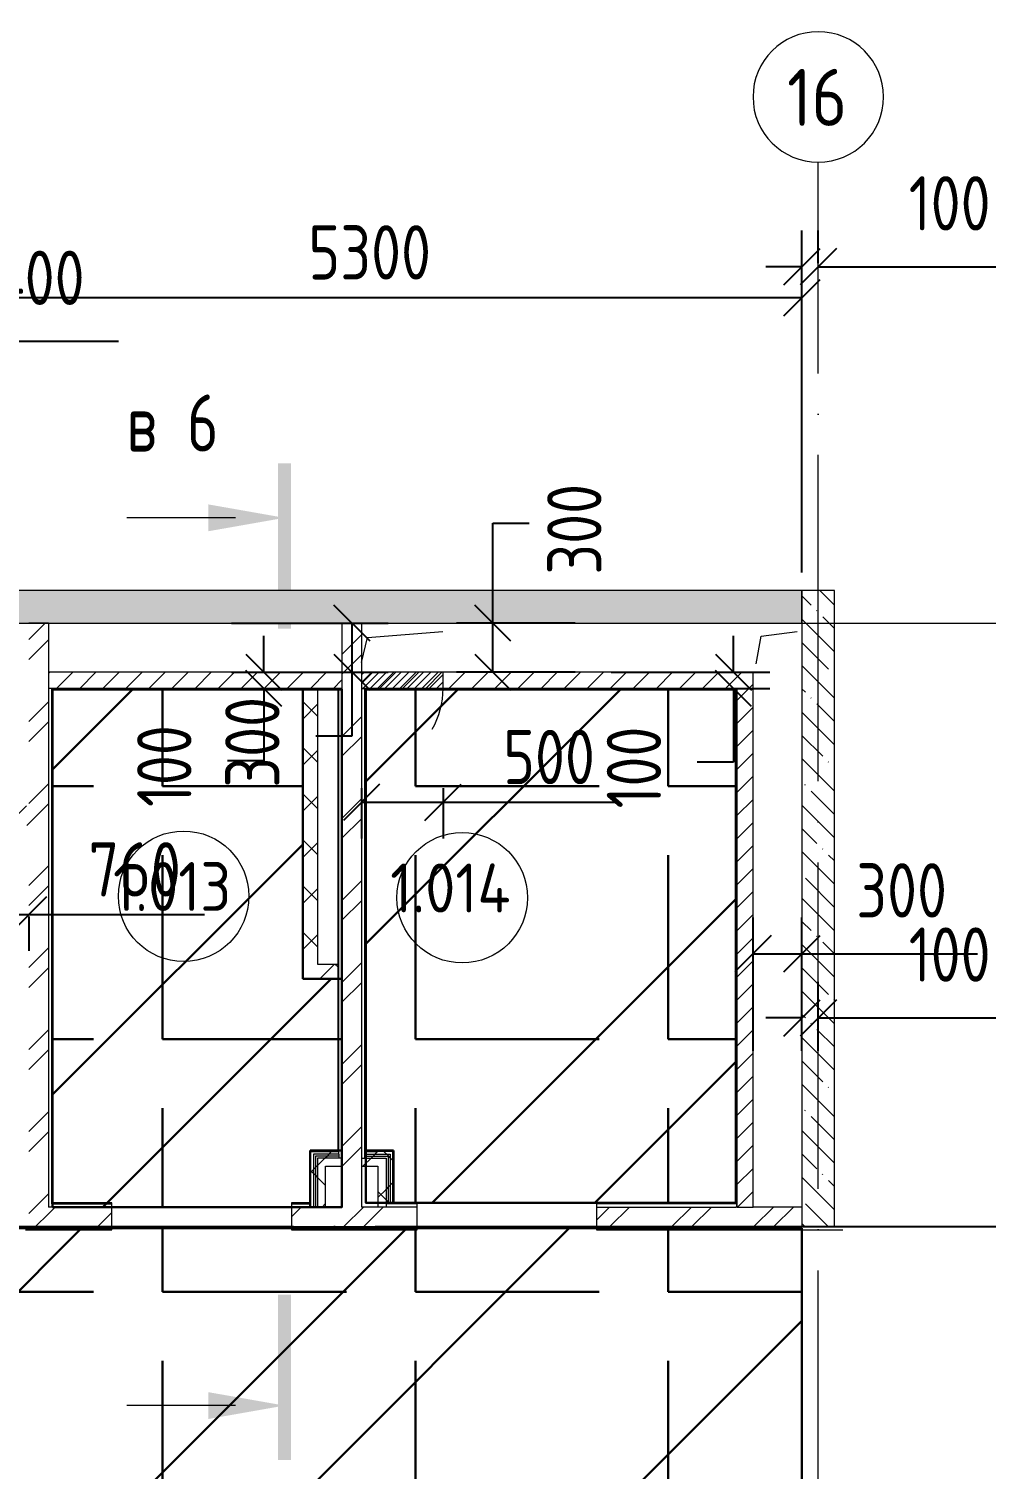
# Model space of a CAD drawing. Header units: millimetres. Extents: x -68946 to 690821, y -552984 to 293768.
# Drawn here: x 64310 to 70180, y 53187 to 62020 of the extents above; entities that cross this region are included whole.
import ezdxf

# ---------------------------------------------------------------- set-up
doc = ezdxf.new("R2010")
doc.units = ezdxf.units.MM
doc.linetypes.add('ADSK_Линия сетки', pattern=[2500, 2000, -250, 0, -250])
doc.linetypes.add('ADSK_Скрыто', pattern=[600, 300, -300])
doc.layers.get('Defpoints').update_dxf_attribs({"color": 250})
for name, color, linetype, lineweight in [('1.1) Стяжка 5 вып.', 30, 'Continuous', 30), ('1.2) Тепло-звук изол. + пленка 5 вып.', 200, 'Continuous', 30), ('A-____-____-DIMS', 250, 'Continuous', 9), ('A-AREA-____-IDEN', 250, 'Continuous', 9), ('A-DETL-GENF-OTLN', 250, 'Continuous', 5), ('A-DOOR-____-MCUT', 250, 'Continuous', 5), ('A-DOOR-____-OTLN', 250, 'Continuous', 5), ('A-GLAZ-____-OTLN', 250, 'Continuous', 5), ('A-WALL-____-MCUT', 250, 'Continuous', 13), ('A-WALL-____-PATT', 250, 'Continuous', 13), ('A-WALL-FNSH-MCUT', 250, 'Continuous', 13), ('G-____-____-SYMB', 250, 'ADSK_Скрыто', 9), ('I-WALL-____-OTLN', 250, 'Continuous', 9), ('S-GRID-____-IDEN', 250, 'Continuous', 9), ('S-GRID-____-OTLN', 250, 'Continuous', 9)]:
    doc.layers.add(name, color=color, linetype=linetype, lineweight=lineweight)
doc.styles.add('GOST Common', font='', dxfattribs={"width": 0.9, "height": 350})
doc.styles.add('GOST Common_2', font='', dxfattribs={"width": 0.8, "height": 350})
doc.styles.add('ISOCPEUR_1', font='isocpeur.ttf', dxfattribs={"width": 0.9, "height": 250})
doc.styles.get("Standard").update_dxf_attribs({"font": 'ГОСТ тип А.ttf'})
doc.styles.get('GOST Common').set_extended_font_data('GOST Common')
doc.styles.get('GOST Common_2').set_extended_font_data('GOST Common')
doc.dimstyles.new('А3', dxfattribs={"dimtxt": 333, "dimasz": 222, "dimexe": 222, "dimexo": 111, "dimgap": 111, "dimtad": 1, "dimtoh": 1, "dimdec": 0, "dimrnd": 0.0015, "dimzin": 0, "dimdsep": 46, "dimtxsty": 'Standard', "dimblk": 'OBLIQUE', "dimcen": 0, "dimclrd": 7, "dimclre": 7, "dimclrt": 7, "dimadec": 0, "dimazin": 0, "dimtfac": 1, "dimtdec": 0, "dimtofl": 0, "dimtmove": 0, "dimatfit": 3, "dimfxl": 1, "dimtolj": 1, "dimtzin": 0, "dimarcsym": 0})
pattern_1 = [(45, (0, 0), (-251.4472, 251.4472), []), (45, (0, 381), (-251.4472, 251.4472), [])]
pattern_2 = [(45, (0, 0), (-70.71068, 70.71068), [])]
pattern_3 = [(45, (0, 0), (-141.42136, 141.42136), []), (135, (0, 0), (-141.42136, -141.42136), [])]
pattern_4 = [(0, (0, 0), (0, 1550.67), [1127.76, -422.91]), (90, (0, 0), (-1550.67, 9e-14), [1127.76, -422.91])]

# ---------------------------------------------------------------- blocks, each defined once
blk = doc.blocks.new('_Wn_-As_OpeningMEP_floor__Rectangular - _Wn_-As_OpeningMEP_floor__Rectangular-32466855-Кладочный план на отм_ 0_000_ Секция 1_')
at = {"layer": 'A-DETL-GENF-OTLN'}
for p, q in [((-125, -50), (-95.3, 120.3)), ((-95.3, 120.3), (125, 150))]:
    blk.add_line(p, q, dxfattribs=at)
blk = doc.blocks.new('_Wn_-As_OpeningMEP_floor__Rectangular - _Wn_-As_OpeningMEP_floor__Rectangular-V21-Кладочный план на отм_ 0_000_ Секция 1_')
at = {"layer": 'A-DETL-GENF-OTLN'}
for p, q in [((-247.7, -40.1), (-212.2, 112.2)), ((-212.2, 112.2), (250, 150))]:
    blk.add_line(p, q, dxfattribs=at)
blk = doc.blocks.new('АР_Люк - ЛРС_ВК_500х400_наружный_NCS S 1000-N-42722041-Кладочный план на отм_ 0_000_ Секция 1_')
at = {"layer": 'A-DOOR-____-OTLN'}
h = blk.add_hatch(dxfattribs=at)
h.set_pattern_fill('FP_29', color=256, style=0, pattern_type=2)
h.set_pattern_definition([(45, (125, 0), (-22.6274, 22.6274), [])])
h.paths.add_polyline_path([(375, 50), (-125, 50), (-125, -50), (375, -50)])
at = {"layer": 'A-DETL-GENF-OTLN', "lineweight": 9}
for p, q in [((375, 50), (-125, 50)), ((-125, 50), (-125, -50)), ((375, -50), (375, 50)), ((-125, -50), (375, -50))]:
    blk.add_line(p, q, dxfattribs=at)
at = {"layer": 'A-DOOR-____-MCUT'}
blk.add_arc((375, 50), 500, 150, 180, dxfattribs=at)
blk = doc.blocks.new('Ось сетки - Круг_Ø8 мм-39983606-Кладочный план на отм_ 0_000_ Секция 1_')
at = {"layer": 'S-GRID-____-IDEN'}
for start, end in [(360, 180), (180, 360)]:
    blk.add_arc((0, 0), 4, start, end, dxfattribs=at)
blk = doc.blocks.new('AAR_СКБ_Марка_Помещения - Номер-17325395-Кладочный план на отм_ 0_000_ Секция 1_')
at = {"layer": 'A-AREA-____-IDEN'}
blk.add_circle((0, 1.502), 4, dxfattribs=at)
blk = doc.blocks.new('_Oblique')
at = {"color": 0, "linetype": 'ByBlock', "lineweight": -2}
blk.add_line((-0.5, -0.5), (0.5, 0.5), dxfattribs=at)
blk = doc.blocks.new('DIMBLOCK172-Кладочный план на отм_ 0_000_ Секция 1_')
at = {"layer": 'A-____-____-DIMS', "color": 7, "lineweight": -2, "transparency": 16777216}
for p, q in [((68630.4, 58075), (68630.4, 58297)), ((67881.2, 58075), (68852.4, 58075)), ((67881.2, 57975), (68852.4, 57975)), ((68630.4, 57975), (68630.4, 57522.2)), ((68630.4, 57522.2), (68408.4, 57522.2))]:
    blk.add_line(p, q, dxfattribs=at)
at = {"layer": 'Defpoints', "color": 0, "lineweight": 30, "transparency": 16777216}
for p in [(67770.2, 58075), (68630.4, 58075), (67770.2, 57975)]:
    blk.add_point(p, dxfattribs=at)
at = {"layer": 'A-____-____-DIMS', "color": 7, "lineweight": -2, "transparency": 16777216, "xscale": 222, "yscale": 222, "zscale": 222}
for p, rotation in [((68630.4, 58075), 270), ((68630.4, 57975), 90)]:
    blk.add_blockref('_Oblique', p, dxfattribs=dict(at, rotation=rotation))
at = {"layer": 'A-____-____-DIMS', "color": 7, "transparency": 16777216, "insert": (67853.4, 57239.1), "char_height": 333, "width": 1.678, "attachment_point": 1, "rotation": 90, "line_spacing_factor": 1.022761}
blk.add_mtext('\\A1;100', dxfattribs=at)
blk = doc.blocks.new('DIMBLOCK173-Кладочный план на отм_ 0_000_ Секция 1_')
at = {"layer": 'A-____-____-DIMS', "color": 7, "lineweight": -2, "transparency": 16777216}
for p, q in [((67155.1, 58375), (67155.1, 58989)), ((67155.1, 58989), (67377.1, 58989)), ((67659.2, 58375), (66933.1, 58375)), ((67155.1, 58075), (67155.1, 58375)), ((67659.2, 58075), (66933.1, 58075))]:
    blk.add_line(p, q, dxfattribs=at)
at = {"layer": 'Defpoints', "color": 0, "lineweight": 30, "transparency": 16777216}
for p in [(67155.1, 58375), (67770.2, 58375), (67770.2, 58075)]:
    blk.add_point(p, dxfattribs=at)
at = {"layer": 'A-____-____-DIMS', "color": 7, "lineweight": -2, "transparency": 16777216, "xscale": 222, "yscale": 222, "zscale": 222}
for p, rotation in [((67155.1, 58375), 90), ((67155.1, 58075), 270)]:
    blk.add_blockref('_Oblique', p, dxfattribs=dict(at, rotation=rotation))
at = {"layer": 'A-____-____-DIMS', "color": 7, "transparency": 16777216, "insert": (67488.1, 58672.7), "char_height": 333, "width": 1.862, "attachment_point": 1, "rotation": 90, "line_spacing_factor": 1.022761}
blk.add_mtext('\\A1;300', dxfattribs=at)
blk = doc.blocks.new('DIMBLOCK178-Кладочный план на отм_ 0_000_ Секция 1_')
at = {"layer": 'A-____-____-DIMS', "color": 7, "lineweight": -2, "transparency": 16777216}
for p, q in [((68750, 55753.5), (68750, 56570.1)), ((69050, 55753.5), (69050, 56570.1)), ((68750, 56348.1), (69050, 56348.1)), ((69050, 56348.1), (70126.7, 56348.1))]:
    blk.add_line(p, q, dxfattribs=at)
at = {"layer": 'Defpoints', "color": 0, "lineweight": 30, "transparency": 16777216}
for p in [(69050, 56348.1), (68750, 55642.5), (69050, 55642.5)]:
    blk.add_point(p, dxfattribs=at)
at = {"layer": 'A-____-____-DIMS', "color": 7, "lineweight": -2, "transparency": 16777216, "xscale": 222, "yscale": 222, "zscale": 222, "rotation": 180}
blk.add_blockref('_Oblique', (68750, 56348.1), dxfattribs=at)
at = {"layer": 'A-____-____-DIMS', "color": 7, "lineweight": -2, "transparency": 16777216, "xscale": 222, "yscale": 222, "zscale": 222}
blk.add_blockref('_Oblique', (69050, 56348.1), dxfattribs=at)
at = {"layer": 'A-____-____-DIMS', "color": 7, "transparency": 16777216, "insert": (69383, 56903.1), "char_height": 333, "width": 1.862, "attachment_point": 1, "line_spacing_factor": 1.022761}
blk.add_mtext('\\A1;300', dxfattribs=at)
blk = doc.blocks.new('DIMBLOCK179-Кладочный план на отм_ 0_000_ Секция 1_')
at = {"layer": 'A-____-____-DIMS', "color": 7, "lineweight": -2, "transparency": 16777216}
for p, q in [((69050, 55753.5), (69050, 56176.5)), ((69150, 55753.5), (69150, 56176.5)), ((69050, 55954.5), (68828, 55954.5)), ((69150, 55954.5), (70382.1, 55954.5))]:
    blk.add_line(p, q, dxfattribs=at)
at = {"layer": 'Defpoints', "color": 0, "lineweight": 30, "transparency": 16777216}
for p in [(69150, 55954.5), (69050, 55642.5), (69150, 55642.5)]:
    blk.add_point(p, dxfattribs=at)
at = {"layer": 'A-____-____-DIMS', "color": 7, "lineweight": -2, "transparency": 16777216, "xscale": 222, "yscale": 222, "zscale": 222}
blk.add_blockref('_Oblique', (69050, 55954.5), dxfattribs=at)
at = {"layer": 'A-____-____-DIMS', "color": 7, "lineweight": -2, "transparency": 16777216, "xscale": 222, "yscale": 222, "zscale": 222, "rotation": 180}
blk.add_blockref('_Oblique', (69150, 55954.5), dxfattribs=at)
at = {"layer": 'A-____-____-DIMS', "color": 7, "transparency": 16777216, "insert": (69705, 56509.5), "char_height": 333, "width": 1.678, "attachment_point": 1, "line_spacing_factor": 1.022761}
blk.add_mtext('\\A1;100', dxfattribs=at)
blk = doc.blocks.new('DIMBLOCK182-Кладочный план на отм_ 0_000_ Секция 1_')
at = {"layer": 'A-____-____-DIMS', "color": 7, "lineweight": -2, "transparency": 16777216}
for p, q in [((63550, 56588), (64310, 56588)), ((63550, 56577), (63550, 56366)), ((64310, 56588), (65386.7, 56588)), ((64310, 56577), (64310, 56366))]:
    blk.add_line(p, q, dxfattribs=at)
at = {"layer": 'Defpoints', "color": 0, "lineweight": 30, "transparency": 16777216}
for p in [(63550, 56688), (64310, 56688), (64310, 56588)]:
    blk.add_point(p, dxfattribs=at)
at = {"layer": 'A-____-____-DIMS', "color": 7, "lineweight": -2, "transparency": 16777216, "xscale": 222, "yscale": 222, "zscale": 222, "rotation": 180}
blk.add_blockref('_Oblique', (63550, 56588), dxfattribs=at)
at = {"layer": 'A-____-____-DIMS', "color": 7, "lineweight": -2, "transparency": 16777216, "xscale": 222, "yscale": 222, "zscale": 222}
blk.add_blockref('_Oblique', (64310, 56588), dxfattribs=at)
at = {"layer": 'A-____-____-DIMS', "color": 7, "transparency": 16777216, "insert": (64959.4, 56865.5), "char_height": 333, "width": 1.862, "attachment_point": 5}
blk.add_mtext('\\A1;760', dxfattribs=at)
blk = doc.blocks.new('DIMBLOCK186-Кладочный план на отм_ 0_000_ Секция 1_')
at = {"layer": 'A-____-____-DIMS', "color": 7, "lineweight": -2, "transparency": 16777216}
for p, q in [((65751.1, 58075), (65751.1, 58297)), ((65552.5, 58075), (65973.1, 58075)), ((65552.5, 57975), (65973.1, 57975)), ((65751.1, 57975), (65751.1, 57531)), ((65751.1, 57531), (65529.1, 57531))]:
    blk.add_line(p, q, dxfattribs=at)
at = {"layer": 'Defpoints', "color": 0, "lineweight": 30, "transparency": 16777216}
for p in [(65441.5, 58075), (65751.1, 58075), (65441.5, 57975)]:
    blk.add_point(p, dxfattribs=at)
at = {"layer": 'A-____-____-DIMS', "color": 7, "lineweight": -2, "transparency": 16777216, "xscale": 222, "yscale": 222, "zscale": 222}
for p, rotation in [((65751.1, 58075), 270), ((65751.1, 57975), 90)]:
    blk.add_blockref('_Oblique', p, dxfattribs=dict(at, rotation=rotation))
at = {"layer": 'A-____-____-DIMS', "color": 7, "transparency": 16777216, "insert": (64974.1, 57247.9), "char_height": 333, "width": 1.678, "attachment_point": 1, "rotation": 90, "line_spacing_factor": 1.022761}
blk.add_mtext('\\A1;100', dxfattribs=at)
blk = doc.blocks.new('DIMBLOCK187-Кладочный план на отм_ 0_000_ Секция 1_')
at = {"layer": 'A-____-____-DIMS', "color": 7, "lineweight": -2, "transparency": 16777216}
for p, q in [((65552.5, 58375), (66513.2, 58375)), ((66291.2, 58375), (66291.2, 58075)), ((65552.5, 58075), (66513.2, 58075)), ((66291.2, 58075), (66291.2, 57682.6)), ((66291.2, 57682.6), (66069.2, 57682.6))]:
    blk.add_line(p, q, dxfattribs=at)
at = {"layer": 'Defpoints', "color": 0, "lineweight": 30, "transparency": 16777216}
for p in [(65441.5, 58375), (66291.2, 58375), (65441.5, 58075)]:
    blk.add_point(p, dxfattribs=at)
at = {"layer": 'A-____-____-DIMS', "color": 7, "lineweight": -2, "transparency": 16777216, "xscale": 222, "yscale": 222, "zscale": 222}
for p, rotation in [((66291.2, 58375), 90), ((66291.2, 58075), 270)]:
    blk.add_blockref('_Oblique', p, dxfattribs=dict(at, rotation=rotation))
at = {"layer": 'A-____-____-DIMS', "color": 7, "transparency": 16777216, "insert": (65514.2, 57366.2), "char_height": 333, "width": 1.862, "attachment_point": 1, "rotation": 90, "line_spacing_factor": 1.022761}
blk.add_mtext('\\A1;300', dxfattribs=at)
blk = doc.blocks.new('Разрез - Номер вида спереди_3_5 мм-32550530-Кладочный план на отм_ 0_000_ Секция 1_')
at = {"layer": 'G-____-____-SYMB', "linetype": 'Continuous'}
for points in [[(9.798, 0.404), (9.798, -0.394), (-0.333, -0.394), (-0.333, 0.404)], [(2.176, -4.675), (3, 0), (3.824, -4.675)]]:
    blk.add_hatch(color=256, dxfattribs=at).paths.add_polyline_path(points)
at = {"layer": 'G-____-____-SYMB', "linetype": 'Continuous', "lineweight": 20}
blk.add_line((3, -3), (3, -9.663), dxfattribs=at)
blk = doc.blocks.new('DIMBLOCK383-Кладочный план на отм_ 0_000_ Секция 1_')
at = {"layer": 'A-____-____-DIMS', "color": 7, "lineweight": -2, "transparency": 16777216}
for p, q in [((63350, 58686), (63350, 60326.6)), ((63750, 58686), (63750, 60326.6)), ((63350, 60104.6), (63750, 60104.6)), ((63750, 60104.6), (64860, 60104.6))]:
    blk.add_line(p, q, dxfattribs=at)
at = {"layer": 'Defpoints', "color": 0, "lineweight": 30, "transparency": 16777216}
for p in [(63750, 60104.6), (63350, 58575), (63750, 58575)]:
    blk.add_point(p, dxfattribs=at)
at = {"layer": 'A-____-____-DIMS', "color": 7, "lineweight": -2, "transparency": 16777216, "xscale": 222, "yscale": 222, "zscale": 222, "rotation": 180}
blk.add_blockref('_Oblique', (63350, 60104.6), dxfattribs=at)
at = {"layer": 'A-____-____-DIMS', "color": 7, "lineweight": -2, "transparency": 16777216, "xscale": 222, "yscale": 222, "zscale": 222}
blk.add_blockref('_Oblique', (63750, 60104.6), dxfattribs=at)
at = {"layer": 'A-____-____-DIMS', "color": 7, "transparency": 16777216, "insert": (64083, 60659.6), "char_height": 333, "width": 1.946, "attachment_point": 1, "line_spacing_factor": 1.022761}
blk.add_mtext('\\A1;400', dxfattribs=at)
blk = doc.blocks.new('DIMBLOCK384-Кладочный план на отм_ 0_000_ Секция 1_')
at = {"layer": 'A-____-____-DIMS', "color": 7, "lineweight": -2, "transparency": 16777216}
for p, q in [((63750, 58686), (63750, 60593.3)), ((69050, 58686), (69050, 60593.3)), ((63750, 60371.3), (69050, 60371.3))]:
    blk.add_line(p, q, dxfattribs=at)
at = {"layer": 'Defpoints', "color": 0, "lineweight": 30, "transparency": 16777216}
for p in [(69050, 60371.3), (63750, 58575), (69050, 58575)]:
    blk.add_point(p, dxfattribs=at)
at = {"layer": 'A-____-____-DIMS', "color": 7, "lineweight": -2, "transparency": 16777216, "xscale": 222, "yscale": 222, "zscale": 222, "rotation": 180}
blk.add_blockref('_Oblique', (63750, 60371.3), dxfattribs=at)
at = {"layer": 'A-____-____-DIMS', "color": 7, "lineweight": -2, "transparency": 16777216, "xscale": 222, "yscale": 222, "zscale": 222}
blk.add_blockref('_Oblique', (69050, 60371.3), dxfattribs=at)
at = {"layer": 'A-____-____-DIMS', "color": 7, "transparency": 16777216, "insert": (66400, 60648.8), "char_height": 333, "width": 2.483, "attachment_point": 5}
blk.add_mtext('\\A1;5300', dxfattribs=at)
blk = doc.blocks.new('DIMBLOCK385-Кладочный план на отм_ 0_000_ Секция 1_')
at = {"layer": 'A-____-____-DIMS', "color": 7, "lineweight": -2, "transparency": 16777216}
for p, q in [((69050, 58686), (69050, 60783.3)), ((69150, 60582.3), (69150, 60783.3)), ((69050, 60561.3), (68828, 60561.3)), ((69150, 60561.3), (70382.1, 60561.3))]:
    blk.add_line(p, q, dxfattribs=at)
at = {"layer": 'Defpoints', "color": 0, "lineweight": 30, "transparency": 16777216}
for p in [(69150, 60561.3), (69150, 60471.3), (69050, 58575)]:
    blk.add_point(p, dxfattribs=at)
at = {"layer": 'A-____-____-DIMS', "color": 7, "lineweight": -2, "transparency": 16777216, "xscale": 222, "yscale": 222, "zscale": 222}
blk.add_blockref('_Oblique', (69050, 60561.3), dxfattribs=at)
at = {"layer": 'A-____-____-DIMS', "color": 7, "lineweight": -2, "transparency": 16777216, "xscale": 222, "yscale": 222, "zscale": 222, "rotation": 180}
blk.add_blockref('_Oblique', (69150, 60561.3), dxfattribs=at)
at = {"layer": 'A-____-____-DIMS', "color": 7, "transparency": 16777216, "insert": (69705, 61116.3), "char_height": 333, "width": 1.678, "attachment_point": 1, "line_spacing_factor": 1.022761}
blk.add_mtext('\\A1;100', dxfattribs=at)
blk = doc.blocks.new('DIMBLOCK430-Кладочный план на отм_ 0_000_ Секция 1_')
at = {"layer": 'A-____-____-DIMS', "color": 7, "lineweight": -2, "transparency": 16777216}
for p, q in [((66350, 57364), (66350, 57055.1)), ((66850, 57364), (66850, 57055.1)), ((66350, 57277.1), (66850, 57277.1)), ((66850, 57277.1), (67926.7, 57277.1))]:
    blk.add_line(p, q, dxfattribs=at)
at = {"layer": 'Defpoints', "color": 0, "lineweight": 30, "transparency": 16777216}
for p in [(66350, 57475), (66850, 57475), (66850, 57277.1)]:
    blk.add_point(p, dxfattribs=at)
at = {"layer": 'A-____-____-DIMS', "color": 7, "lineweight": -2, "transparency": 16777216, "xscale": 222, "yscale": 222, "zscale": 222, "rotation": 180}
blk.add_blockref('_Oblique', (66350, 57277.1), dxfattribs=at)
at = {"layer": 'A-____-____-DIMS', "color": 7, "lineweight": -2, "transparency": 16777216, "xscale": 222, "yscale": 222, "zscale": 222}
blk.add_blockref('_Oblique', (66850, 57277.1), dxfattribs=at)
at = {"layer": 'A-____-____-DIMS', "color": 7, "transparency": 16777216, "insert": (67499.4, 57554.6), "char_height": 333, "width": 1.862, "attachment_point": 5}
blk.add_mtext('\\A1;500', dxfattribs=at)

msp = doc.modelspace()

# ---------------------------------------------------------------- hatches: boundary and pattern name
at = {"layer": '1.1) Стяжка 5 вып.', "lineweight": 30, "true_color": 0xf26722}
h = msp.add_hatch(dxfattribs=at)
h.set_pattern_fill('ANSI32', color=30, scale=222)
h.paths.add_polyline_path([(66230, 56195.0006), (65990, 56195.0006), (65990, 57969), (64456, 57969), (64456, 54795.0006), (66034, 54795.0006), (66034, 55141.0006), (66230, 55141.0006)])
h = msp.add_hatch(dxfattribs=at)
h.set_pattern_fill('ANSI32', color=30, scale=222)
h.paths.add_polyline_path([(68644, 57969), (66376, 57969), (66376, 55141.0006), (66546, 55141.0006), (66546, 54821.0006), (68644, 54821.0006)])
h = msp.add_hatch(dxfattribs=at)
h.set_pattern_fill('ANSI32', color=30, scale=222)
h.paths.add_polyline_path([(69050, 54665.0006), (63760.01, 54665.0006), (63760.01, 54465), (63340.01, 54465), (63340.01, 54665.0006), (50059.9781, 54665.0006), (50059.9781, 54465), (49640, 54465), (49640, 54665.0006), (45760, 54665.0006), (45760, 54465), (45340, 54465), (45340, 54665.0006), (41260, 54665.0006), (41260, 54465), (40840, 54465), (40840, 54665.0006), (36359.9781, 54665.0006), (36359.9781, 54465), (35938.1957, 54465), (35938.1957, 54665.0006), (32655, 54665.0006), (237.9781, 54665.0006), (237.9781, 51375), (69050, 51375)])
at = {"layer": '1.2) Тепло-звук изол. + пленка 5 вып.', "lineweight": 30}
h = msp.add_hatch(dxfattribs=at)
h.set_pattern_fill('ANGLE', color=256, scale=222)
h.set_pattern_definition(pattern_4)
h.paths.add_polyline_path([(66230, 56195.0006), (65990, 56195.0006), (65990, 57969), (64456, 57969), (64456, 54795.0006), (66034, 54795.0006), (66034, 55141.0006), (66230, 55141.0006)])
h = msp.add_hatch(dxfattribs=at)
h.set_pattern_fill('ANGLE', color=256, scale=222)
h.set_pattern_definition(pattern_4)
h.paths.add_polyline_path([(68644, 57969), (66376, 57969), (66376, 55141.0006), (66546, 55141.0006), (66546, 54821.0006), (68644, 54821.0006)])
h = msp.add_hatch(dxfattribs=at)
h.set_pattern_fill('ANGLE', color=256, scale=222)
h.set_pattern_definition(pattern_4)
h.paths.add_polyline_path([(69050, 54665.0006), (63760.01, 54665.0006), (63760.01, 54465), (63340.01, 54465), (63340.01, 54665.0006), (50059.9781, 54665.0006), (50059.9781, 54465), (49640, 54465), (49640, 54665.0006), (45760, 54665.0006), (45760, 54465), (45340, 54465), (45340, 54665.0006), (41260, 54665.0006), (41260, 54465), (40840, 54465), (40840, 54665.0006), (36359.9781, 54665.0006), (36359.9781, 54465), (35938.1957, 54465), (35938.1957, 54665.0006), (32655, 54665.0006), (237.9781, 54665.0006), (237.9781, 51375), (69050, 51375)])
at = {"layer": 'A-WALL-____-PATT', "lineweight": 15}
h = msp.add_hatch(dxfattribs=at)
h.set_pattern_fill('FP_9', color=256, style=0, pattern_type=2)
h.set_pattern_definition([(50, (0, 0), (364.3679, -31.8783), [38.1, -419.1]), (355, (0, 0), (-70.4859, 382.1133), [30.48, -335.28]), (100.451, (30.36, -2.66), (293.885, 350.2334), [32.38, -356.18]), (46.184, (0, 101.6), (542.1585, -84.0858), [57.15, -628.65]), (96.636, (45.2, 94.6), (474.805, 494.8554), [48.57, -534.27]), (351.184, (0, 101.6), (474.8102, 494.85), [45.72, -502.92]), (21, (50.8, 76.2), (303.2285, -204.5305), [38.1, -419.1]), (326, (50.8, 76.2), (123.6039, 368.376), [30.48, -335.28]), (71.451, (76.07, 59.16), (426.8341, 163.8427), [32.38, -356.18]), (37.5, (0, 0), (6.17665, 169.11015), [16.764, -314.452, 16.764, -323.596, -336.55]), (37.5, (0, 0), (6.17665, 169.11015), [-671.576, 16.764, -319.786]), (7.5, (0, 0), (133.63888, 200.3615), [16.764, -177.292, 16.764, -306.832, -128.27]), (7.5, (0, 0), (133.63888, 200.3615), [-517.652, 16.764, -111.506]), (327.5, (-113.28, 0), (271.18182, -11.45836), [16.764, -110.236, 16.764, -379.476, -525.78]), (327.5, (-113.28, 0), (271.18182, -11.45836), [-523.24, 16.764, -509.016]), (317.5, (-164.08, 0), (296.2585, 50.85285), [16.764, -148.336, 16.764, -246.38, -373.38]), (317.5, (-164.08, 0), (296.2585, 50.85285), [-428.244, 16.764, -356.616])])
h.paths.add_polyline_path([(69050, 58375), (69050, 58575), (63749.9781, 58575.0085), (63749.9781, 58375.0085), (67102.2057, 58375.0031)])
h.paths.add_polyline_path([(63349.9781, 58375.0091), (63349.9781, 58575.0091), (63020.2294, 58575.0097), (63020.2294, 58375.0097), (63253.8734, 58375.0093)])
h.paths.add_polyline_path([(61820.2294, 58375.0116), (61820.2294, 58575.0116), (61170, 58575.0126), (61170, 58375.0126), (61685, 58375.0118)])
h.paths.add_polyline_path([(60270, 58375.014), (60270, 58575.014), (59249.9781, 58575.0157), (59249.9781, 58375.0157), (59405.5412, 58375.0154)])
h.paths.add_polyline_path([(58849.9781, 58375.0163), (58849.9781, 58575.0163), (54749.9781, 58575.0229), (54749.9781, 58375.0229), (58306.0176, 58375.0172)])
h.paths.add_polyline_path([(54349.9781, 58375.0235), (54349.9781, 58575.0235), (52850, 58575.0259), (52850, 58375.0259), (53907.9236, 58375.0242)])
h.paths.add_polyline_path([(51600, 58375.0279), (51600, 58575.0279), (50950, 58575.0289), (50950, 58375.0289)])
h.paths.add_polyline_path([(49649.9781, 58375.031), (49649.9781, 58575.031), (48550, 58575.0328), (48550, 58375.0328), (49509.8296, 58375.0312)])
h.paths.add_polyline_path([(45349.9781, 58375.0379), (45349.9781, 58575.0379), (44200.229, 58575.0397), (44200.229, 58375.0397), (45111.7356, 58375.0383)])
h.paths.add_polyline_path([(41400.229, 58375.0442), (41400.229, 58575.0442), (41249.9781, 58575.0444), (41249.9781, 58375.0444), (41263.4033, 58375.0444)])
h.paths.add_polyline_path([(40849.9781, 58375.0451), (40849.9781, 58575.0451), (39850, 58575.0467), (39850, 58375.0467), (40713.6415, 58375.0453)])
h.paths.add_polyline_path([(38600, 58375.0487), (38600, 58575.0487), (37950, 58575.0497), (37950, 58375.0497), (38514.5945, 58375.0488)])
h.paths.add_polyline_path([(37050, 58375.0512), (37050, 58575.0512), (36349.9781, 58575.0523), (36349.9781, 58375.0523), (36865.3093, 58375.0515)])
h.paths.add_polyline_path([(35949.9781, 58375.0529), (35949.9781, 58575.0529), (35500, 58575.0536), (35500, 58375.0536), (35765.7858, 58375.0532)])
h.paths.add_polyline_path([(32700, 58375.0581), (32700, 58575.0581), (31725.0002, 58575.0597), (31724.9998, 58375.0597), (32655, 58375.0582)])
h = msp.add_hatch(dxfattribs=at)
h.set_pattern_fill('FP_8', color=256, style=0, pattern_type=2)
h.set_pattern_definition([(135, (0, 0), (-142.5612, -142.5612), []), (135, (142.56, 0), (-142.5612, -142.5612), [252.016, -50.403, 3.353, -47.05])])
h.paths.add_polyline_path([(69050, 54675.0006), (69250, 54675.0006), (69250, 58575), (69050, 58575), (69050, 56804.3843)])
h = msp.add_hatch(dxfattribs=at)
h.set_pattern_fill('FP_2', color=256, style=0, pattern_type=2)
h.set_pattern_definition(pattern_1)
h.paths.add_polyline_path([(64310, 54675.0006), (64430, 54675.0006), (64430, 58375.0074), (64310, 58375.0076), (64310, 55136.1267)])
h = msp.add_hatch(dxfattribs=at)
h.set_pattern_fill('FP_2', color=256, style=0, pattern_type=2)
h.set_pattern_definition(pattern_1)
h.paths.add_polyline_path([(66350, 54795.0006), (66350, 58375.0043), (66230, 58375.0045), (66230, 54795.0006), (66277.5631, 54795.0006)])
h = msp.add_hatch(dxfattribs=at)
h.set_pattern_fill('FP_6', color=256, style=0, pattern_type=2)
h.set_pattern_definition(pattern_2)
h.paths.add_polyline_path([(66230, 57975), (66230, 58075), (64430, 58075), (64430, 57975), (64903.1587, 57975)])
h = msp.add_hatch(dxfattribs=at)
h.set_pattern_fill('FP_6', color=256, style=0, pattern_type=2)
h.set_pattern_definition(pattern_2)
h.paths.add_polyline_path([(68650, 57975), (68650, 58075), (66350, 58075), (66350, 57975), (67102.2057, 57975)])
h = msp.add_hatch(dxfattribs=at)
h.set_pattern_fill('FP_6', color=256, style=0, pattern_type=2)
h.set_pattern_definition(pattern_2)
h.paths.add_polyline_path([(68650, 54795.0006), (68750, 54795.0006), (68750, 58075), (68650, 58075), (68650, 56804.3843)])
h = msp.add_hatch(dxfattribs=at)
h.set_pattern_fill('FP_2', color=256, style=0, pattern_type=2)
h.set_pattern_definition(pattern_1)
h.paths.add_polyline_path([(64290, 57135.0006), (64310, 57135.0006), (64310, 57255.0006), (63469.9781, 57255.0006), (63469.9781, 57135.0006), (63803.6352, 57135.0006)])
h = msp.add_hatch(dxfattribs=at)
h.set_pattern_fill('FP_28', color=256, style=0, pattern_type=2)
h.set_pattern_definition(pattern_3)
h.paths.add_polyline_path([(66130, 54795.0006), (66130, 55095.0006), (66080, 55095.0006), (66080, 54795.0006)])
h = msp.add_hatch(dxfattribs=at)
h.set_pattern_fill('FP_28', color=256, style=0, pattern_type=2)
h.set_pattern_definition(pattern_3)
h.paths.add_polyline_path([(66450, 55045.0006), (66450, 55095.0006), (66350, 55095.0006), (66350, 55045.0006), (66415.0035, 55045.0006)])
h = msp.add_hatch(dxfattribs=at)
h.set_pattern_fill('FP_28', color=256, style=0, pattern_type=2)
h.set_pattern_definition(pattern_3)
h.paths.add_polyline_path([(66450, 54795.0006), (66500, 54795.0006), (66500, 55095.0006), (66450, 55095.0006), (66450, 54927.5945)])
h = msp.add_hatch(dxfattribs=at)
h.set_pattern_fill('FP_2', color=256, style=0, pattern_type=2)
h.set_pattern_definition(pattern_1)
h.paths.add_polyline_path([(69050, 54675.0006), (69050, 54795.0006), (67790.0225, 54795.0006), (67790.0225, 54675.0006)])
h.paths.add_polyline_path([(66690.0225, 54675.0006), (66690.0225, 54795.0006), (65920, 54795.0006), (65920, 54675.0006), (66552.4439, 54675.0006)])
h.paths.add_polyline_path([(64820, 54675.0006), (64820, 54795.0006), (64430, 54795.0006), (64430, 54675.0006)])
at = {"layer": 'I-WALL-____-OTLN'}
h = msp.add_hatch(dxfattribs=at)
h.set_pattern_fill('FP_28', color=256, style=0, pattern_type=2)
h.set_pattern_definition(pattern_3)
h.paths.add_polyline_path([(65990, 56285.0006), (66080, 56285.0006), (66080, 57965.0006), (65990, 57965.0006), (65990, 56804.3843)])
h = msp.add_hatch(dxfattribs=at)
h.set_pattern_fill('FP_28', color=256, style=0, pattern_type=2)
h.set_pattern_definition(pattern_3)
h.paths.add_polyline_path([(65990, 56195.0006), (66204, 56195.0006), (66204, 56285.0006), (65990, 56285.0006)])
h = msp.add_hatch(dxfattribs=at)
h.set_pattern_fill('FP_28', color=256, style=0, pattern_type=2)
h.set_pattern_definition(pattern_3)
h.paths.add_polyline_path([(66055, 54795.0006), (66055, 55135.0006), (66040, 55135.0006), (66040, 54795.0006)])
h = msp.add_hatch(dxfattribs=at)
h.set_pattern_fill('FP_28', color=256, style=0, pattern_type=2)
h.set_pattern_definition(pattern_3)
h.paths.add_polyline_path([(66210, 55120.0006), (66210, 55135.0006), (66055, 55135.0006), (66055, 55120.0006), (66140.1226, 55120.0006)])
h = msp.add_hatch(dxfattribs=at)
h.set_pattern_fill('FP_28', color=256, style=0, pattern_type=2)
h.set_pattern_definition(pattern_3)
h.paths.add_polyline_path([(66055, 54795.0006), (66067.5, 54795.0006), (66067.5, 55120.0006), (66055, 55120.0006), (66055, 54927.5945)])
h = msp.add_hatch(dxfattribs=at)
h.set_pattern_fill('FP_28', color=256, style=0, pattern_type=2)
h.set_pattern_definition(pattern_3)
h.paths.add_polyline_path([(66210, 55107.5006), (66210, 55120.0006), (66067.5, 55120.0006), (66067.5, 55107.5006), (66140.1226, 55107.5006)])
h = msp.add_hatch(dxfattribs=at)
h.set_pattern_fill('FP_28', color=256, style=0, pattern_type=2)
h.set_pattern_definition(pattern_3)
h.paths.add_polyline_path([(66450, 55120.0006), (66525, 55120.0006), (66525, 55135.0006), (66370, 55135.0006), (66370, 55120.0006), (66415.0035, 55120.0006)])
h = msp.add_hatch(dxfattribs=at)
h.set_pattern_fill('FP_28', color=256, style=0, pattern_type=2)
h.set_pattern_definition(pattern_3)
h.paths.add_polyline_path([(66512.5, 55107.5006), (66512.5, 55120.0006), (66370, 55120.0006), (66370, 55107.5006), (66500, 55107.5006)])
h = msp.add_hatch(dxfattribs=at)
h.set_pattern_fill('FP_28', color=256, style=0, pattern_type=2)
h.set_pattern_definition(pattern_3)
h.paths.add_polyline_path([(66512.5, 54815.0006), (66525, 54815.0006), (66525, 55120.0006), (66512.5, 55120.0006), (66512.5, 54927.5945)])
h = msp.add_hatch(dxfattribs=at)
h.set_pattern_fill('FP_28', color=256, style=0, pattern_type=2)
h.set_pattern_definition(pattern_3)
h.paths.add_polyline_path([(66525, 54815.0006), (66540, 54815.0006), (66540, 55135.0006), (66525, 55135.0006), (66525, 54927.5945)])
h = msp.add_hatch(dxfattribs=at)
h.set_pattern_fill('FP_28', color=256, style=0, pattern_type=2)
h.set_pattern_definition(pattern_3)
h.paths.add_polyline_path([(66067.5, 54795.0006), (66080, 54795.0006), (66080, 55107.5006), (66067.5, 55107.5006), (66067.5, 54927.5945)])
h = msp.add_hatch(dxfattribs=at)
h.set_pattern_fill('FP_28', color=256, style=0, pattern_type=2)
h.set_pattern_definition(pattern_3)
h.paths.add_polyline_path([(66140.1226, 55095.0006), (66210, 55095.0006), (66210, 55107.5006), (66080, 55107.5006), (66080, 55095.0006), (66130, 55095.0006)])
h = msp.add_hatch(dxfattribs=at)
h.set_pattern_fill('FP_28', color=256, style=0, pattern_type=2)
h.set_pattern_definition(pattern_3)
h.paths.add_polyline_path([(66500, 55095.0006), (66500, 55107.5006), (66370, 55107.5006), (66370, 55095.0006), (66450, 55095.0006)])
h = msp.add_hatch(dxfattribs=at)
h.set_pattern_fill('FP_28', color=256, style=0, pattern_type=2)
h.set_pattern_definition(pattern_3)
h.paths.add_polyline_path([(66500, 54815.0006), (66512.5, 54815.0006), (66512.5, 55107.5006), (66500, 55107.5006), (66500, 54927.5945)])

# ---------------------------------------------------------------- linework, layer by layer
at = {"linetype": 'ADSK_Линия сетки'}
msp.add_line((-3569.5512, 54675.0006), (72376.0288, 54675.0006), dxfattribs=at)
at = {"layer": '1.1) Стяжка 5 вып.', "lineweight": 30}
for points in [[(64456, 57969), (66230, 57969), (66230, 54795.0006), (64456, 54795.0006)], [(65990, 56195.0006), (66230, 56195.0006), (66230, 57969), (65990, 57969)], [(66376, 57969), (68644, 57969), (68644, 54821.0006), (66376, 54821.0006)], [(66034, 55141.0006), (66230, 55141.0006), (66230, 54795.0006), (66034, 54795.0006)], [(66546, 55141.0006), (66376, 55141.0006), (66376, 54821.0006), (66546, 54821.0006)], [(237.9781, 54665.0006), (69050, 54665.0006), (69050, 51375), (237.9781, 51375)]]:
    msp.add_lwpolyline(points, close=True, dxfattribs=at)
at = {"layer": 'A-WALL-____-MCUT', "lineweight": 15}
for p, q in [((69050, 58575), (63749.9781, 58575.0085)), ((69050, 58375), (69050, 58575)), ((69250, 58575), (69050, 58575)), ((69050, 58575), (69050, 58375)), ((69250, 54675.0006), (69250, 58575)), ((64430, 58375.0074), (64310, 58375.0076)), ((64430, 58375.0074), (66230, 58375.0045)), ((64430, 58375.0074), (64430, 54795.0006)), ((66230, 58375.0045), (66230, 54795.0006)), ((66350, 58375.0043), (66230, 58375.0045)), ((66350, 58375.0043), (69050, 58375)), ((66350, 58375.0043), (66350, 54795.0006)), ((69050, 58375), (69050, 54675.0006)), ((66230, 58075), (64430, 58075)), ((68750, 58075), (66350, 58075)), ((68750, 54795.0006), (68750, 58075)), ((64450, 57975), (64430, 57975)), ((64450, 57975), (64450, 57975)), ((66210, 57975), (64450, 57975)), ((64450, 57975), (64450, 54815.0006)), ((64456, 57969), (66204, 57969)), ((64456, 54821.0006), (64456, 57969)), ((66204, 57969), (66204, 55141.0006)), ((66230, 57975), (66210, 57975)), ((66210, 55120.0006), (66210, 57975)), ((66370, 57975), (66350, 57975)), ((68650, 57975), (66370, 57975)), ((66370, 55120.0006), (66370, 57975)), ((66376, 57969), (68644, 57969)), ((66376, 55141.0006), (66376, 57969)), ((68644, 57969), (68644, 54821.0006)), ((68650, 57975), (68650, 54795.0006)), ((68650, 54815.0006), (68650, 57975)), ((66034, 55141.0006), (66034, 54821.0006)), ((66204, 55141.0006), (66034, 55141.0006)), ((66040, 54815.0006), (66040, 55135.0006)), ((66040, 55135.0006), (66130, 55135.0006)), ((66055, 55120.0006), (66055, 54795.0006)), ((66210, 55120.0006), (66055, 55120.0006)), ((66130, 55135.0006), (66210, 55135.0006)), ((66210, 55120.0006), (66210, 55095.0006)), ((66376, 55135.0006), (66370, 55135.0006)), ((66370, 55120.0006), (66525, 55120.0006)), ((66370, 55095.0006), (66370, 55120.0006)), ((66546, 55141.0006), (66376, 55141.0006)), ((66376, 55135.0006), (66450, 55135.0006)), ((66540, 55135.0006), (66450, 55135.0006)), ((66525, 55120.0006), (66525, 54815.0006)), ((66540, 55135.0006), (66540, 54821.0006)), ((66546, 54821.0006), (66546, 55141.0006)), ((66067.5, 55107.5006), (66067.5, 54795.0006)), ((66210, 55107.5006), (66067.5, 55107.5006)), ((66080, 55095.0006), (66080, 54795.0006)), ((66210, 55095.0006), (66080, 55095.0006)), ((66130, 54795.0006), (66130, 55045.0006)), ((66130, 55045.0006), (66230, 55045.0006)), ((66230, 55095.0006), (66210, 55095.0006)), ((66350, 55095.0006), (66370, 55095.0006)), ((66350, 55045.0006), (66450, 55045.0006)), ((66370, 55107.5006), (66512.5, 55107.5006)), ((66370, 55095.0006), (66500, 55095.0006)), ((66450, 55045.0006), (66450, 54795.0006)), ((66500, 55095.0006), (66500, 54815.0006)), ((66512.5, 55107.5006), (66512.5, 54815.0006)), ((64456, 54795.0006), (64430, 54795.0006)), ((64450, 54815.0006), (64820, 54815.0006)), ((64820, 54821.0006), (64456, 54821.0006)), ((64456, 54795.0006), (64820, 54795.0006)), ((64820, 54815.0006), (64820, 54821.0006)), ((64820, 54675.0006), (64820, 54815.0006)), ((66034, 54821.0006), (65920, 54821.0006)), ((65920, 54821.0006), (65920, 54815.0006)), ((65920, 54815.0006), (65920, 54675.0006)), ((65920, 54815.0006), (66040, 54815.0006)), ((66040, 54795.0006), (65920, 54795.0006)), ((66040, 54795.0006), (66040, 54815.0006)), ((66040, 54795.0006), (66055, 54795.0006)), ((66230, 54795.0006), (66055, 54795.0006)), ((66540, 54795.0006), (66350, 54795.0006)), ((66500, 54815.0006), (66500, 54795.0006)), ((66525, 54815.0006), (66500, 54815.0006)), ((66690.0225, 54815.0006), (66525, 54815.0006)), ((66540, 54815.0006), (66540, 54821.0006)), ((66690.0225, 54795.0006), (66540, 54795.0006)), ((66690.0225, 54821.0006), (66546, 54821.0006)), ((66690.0225, 54815.0006), (66690.0225, 54821.0006)), ((66690.0225, 54675.0006), (66690.0225, 54815.0006)), ((68644, 54821.0006), (67790.0225, 54821.0006)), ((67790.0225, 54821.0006), (67790.0225, 54815.0006)), ((67790.0225, 54815.0006), (67790.0225, 54675.0006)), ((68650, 54815.0006), (67790.0225, 54815.0006)), ((67790.0225, 54795.0006), (68644, 54795.0006)), ((68650, 54795.0006), (68644, 54795.0006)), ((68650, 54795.0006), (68650, 54815.0006)), ((68650, 54795.0006), (68750, 54795.0006)), ((68650, 54795.0006), (68650, 54795.0006)), ((69050, 54795.0006), (68750, 54795.0006)), ((64820, 54675.0006), (64310, 54675.0006)), ((65920, 54675.0006), (66690.0225, 54675.0006)), ((69250, 54675.0006), (67790.0225, 54675.0006))]:
    msp.add_line(p, q, dxfattribs=at)
at = {"layer": 'A-WALL-FNSH-MCUT', "lineweight": 15}
for p, q in [((64820, 54655.0006), (64820, 54675.0006)), ((65920, 54675.0006), (65920, 54655.0006)), ((66690.0225, 54655.0006), (66690.0225, 54675.0006)), ((67790.0225, 54675.0006), (67790.0225, 54655.0006)), ((69299.9976, 54675.0006), (69250, 54675.0006)), ((64290, 54655.0006), (64820, 54655.0006)), ((65920, 54655.0006), (66690.0225, 54655.0006)), ((67790.0225, 54655.0006), (69299.9976, 54655.0006))]:
    msp.add_line(p, q, dxfattribs=at)
at = {"layer": 'I-WALL-____-OTLN', "lineweight": 15}
for p, q in [((65990, 56195.0006), (65990, 57965.0006)), ((66080, 57965.0006), (66080, 56285.0006)), ((66080, 56285.0006), (66204, 56285.0006)), ((66204, 56195.0006), (65990, 56195.0006))]:
    msp.add_line(p, q, dxfattribs=at)
at = {"layer": 'S-GRID-____-OTLN', "linetype": 'ADSK_Линия сетки'}
for p, q in [((69150, 39906.0281), (69150, 61202.0051)), ((-3669.3683, 58375.0006), (72376.0288, 58375.0006))]:
    msp.add_line(p, q, dxfattribs=at)

# ---------------------------------------------------------------- block references
at = {"layer": 'A-AREA-____-IDEN', "xscale": 99.99999999999993, "yscale": 99.99999999999993, "zscale": 99.99999999999993}
for p in [(65259.0255, 56550.4431), (66967.2659, 56541.4431)]:
    msp.add_blockref('AAR_СКБ_Марка_Помещения - Номер-17325395-Кладочный план на отм_ 0_000_ Секция 1_', p, dxfattribs=at)
at = {"layer": 'A-DOOR-____-OTLN', "rotation": 180}
msp.add_blockref('АР_Люк - ЛРС_ВК_500х400_наружный_NCS S 1000-N-42722041-Кладочный план на отм_ 0_000_ Секция 1_', (66725, 58025), dxfattribs=at)
at = {"layer": 'A-GLAZ-____-OTLN'}
for name, p in [('_Wn_-As_OpeningMEP_floor__Rectangular - _Wn_-As_OpeningMEP_floor__Rectangular-V21-Кладочный план на отм_ 0_000_ Секция 1_', (66597.7053, 58175)), ('_Wn_-As_OpeningMEP_floor__Rectangular - _Wn_-As_OpeningMEP_floor__Rectangular-32466855-Кладочный план на отм_ 0_000_ Секция 1_', (68894.9807, 58175.0012))]:
    msp.add_blockref(name, p, dxfattribs=at)
at = {"layer": 'G-____-____-SYMB', "linetype": 'Continuous', "lineweight": 40, "xscale": 99.99999999999993, "yscale": 99.99999999999993, "zscale": 99.99999999999993, "rotation": 269.9999999999998}
msp.add_blockref('Разрез - Номер вида спереди_3_5 мм-32550530-Кладочный план на отм_ 0_000_ Секция 1_', (65877.7728, 59321.2026), dxfattribs=at)
at = {"layer": 'G-____-____-SYMB', "linetype": 'Continuous', "lineweight": 40, "extrusion": (0, 0, -1), "xscale": 99.99999999999993, "yscale": 99.99999999999993, "zscale": 99.99999999999993, "rotation": 90.00000000000001}
msp.add_blockref('Разрез - Номер вида спереди_3_5 мм-32550530-Кладочный план на отм_ 0_000_ Секция 1_', (-65877.7728, 53277.4048), dxfattribs=at)
at = {"layer": 'S-GRID-____-IDEN', "xscale": 99.99999999999993, "yscale": 99.99999999999993, "zscale": 99.99999999999993}
msp.add_blockref('Ось сетки - Круг_Ø8 мм-39983606-Кладочный план на отм_ 0_000_ Секция 1_', (69150, 61602.0051), dxfattribs=at)

# ---------------------------------------------------------------- texts
at = {"layer": 'A-AREA-____-IDEN', "char_height": 300, "attachment_point": 1, "style": 'ISOCPEUR_1'}
for s, insert, width in [('1.013', (64826.2125, 56910.3479), 743.164312), ('1.014', (66525.4529, 56901.3479), 764.809875)]:
    msp.add_mtext(s, dxfattribs=dict(at, insert=insert, width=width))
at = {"layer": 'G-____-____-SYMB', "linetype": 'Continuous', "char_height": 350, "attachment_point": 1, "style": 'GOST Common_2'}
for s, insert, width in [(' 6', (65109.8565, 59777.7453), 359.156), ('\\fGOST Common|b0|i0|c204|p34|;\\W.8;в', (64908.7732, 59777.7453), 243.713)]:
    msp.add_mtext(s, dxfattribs=dict(at, insert=insert, width=width))
at = {"layer": 'S-GRID-____-IDEN', "color": 18, "true_color": 0x000000, "insert": (68958.8193, 61774.5385), "char_height": 350, "width": 461.772, "attachment_point": 1, "style": 'GOST Common'}
msp.add_mtext('16', dxfattribs=at)

# ---------------------------------------------------------------- dimensions: what is measured, and where the dimension line sits
at = {"layer": 'A-____-____-DIMS'}
for base, p1, p2, picture, middle in [((69150, 60561.3076), (69050, 58575), (69150, 60471.2521), 'DIMBLOCK385-Кладочный план на отм_ 0_000_ Секция 1_', (69988.05, 60561.3076)), ((63749.9781, 60104.5766), (63349.9781, 58575.0006), (63749.9781, 58575.0006), 'DIMBLOCK383-Кладочный план на отм_ 0_000_ Секция 1_', (64415.9781, 60104.5766)), ((69050, 56348.0534), (68750, 55642.5497), (69050, 55642.5497), 'DIMBLOCK178-Кладочный план на отм_ 0_000_ Секция 1_', (69699.35, 56348.0534)), ((69150, 55954.4813), (69050, 55642.5497), (69150, 55642.5497), 'DIMBLOCK179-Кладочный план на отм_ 0_000_ Секция 1_', (69988.05, 55954.4813))]:
    dim = msp.add_linear_dim(base=base, p1=p1, p2=p2, dimstyle='А3', dxfattribs=at)
    dim.commit()
    dim.dimension.update_dxf_attribs({"geometry": picture, "text_midpoint": middle, "dimtype": 160})
for base, p1, p2, picture, middle in [((69050, 60371.2672), (63749.9781, 58575.0006), (69050, 58575), 'DIMBLOCK384-Кладочный план на отм_ 0_000_ Секция 1_', (66399.989, 60648.7672)), ((66850, 57277.1467), (66350, 57475), (66850, 57475), 'DIMBLOCK430-Кладочный план на отм_ 0_000_ Секция 1_', (67499.35, 57554.6467)), ((64310, 56587.9709), (63550, 56687.9558), (64310, 56687.9558), 'DIMBLOCK182-Кладочный план на отм_ 0_000_ Секция 1_', (64959.35, 56865.4709))]:
    dim = msp.add_linear_dim(base=base, p1=p1, p2=p2, dimstyle='А3', dxfattribs=at)
    dim.commit()
    dim.dimension.update_dxf_attribs({"geometry": picture, "text_midpoint": middle})
for base, p1, p2, picture, middle in [((67155.1021, 58375.0019), (67770.1776, 58075), (67770.1778, 58375.0019), 'DIMBLOCK173-Кладочный план на отм_ 0_000_ Секция 1_', (67710.1021, 58989.0196)), ((66291.1965, 58375.0056), (65441.4715, 58075), (65441.473, 58375.0056), 'DIMBLOCK187-Кладочный план на отм_ 0_000_ Секция 1_', (65736.1965, 57682.5967)), ((65751.1417, 58075), (65441.4715, 57975), (65441.4715, 58075), 'DIMBLOCK186-Кладочный план на отм_ 0_000_ Секция 1_', (65196.1417, 57531)), ((68630.4134, 58075), (67770.1776, 57975), (67770.1776, 58075), 'DIMBLOCK172-Кладочный план на отм_ 0_000_ Секция 1_', (68075.4134, 57522.1736))]:
    dim = msp.add_linear_dim(base=base, p1=p1, p2=p2, angle=90, dimstyle='А3', dxfattribs=at)
    dim.commit()
    dim.dimension.update_dxf_attribs({"geometry": picture, "text_midpoint": middle, "dimtype": 160, "text_rotation": 90})

doc.saveas('drawing.dxf')
